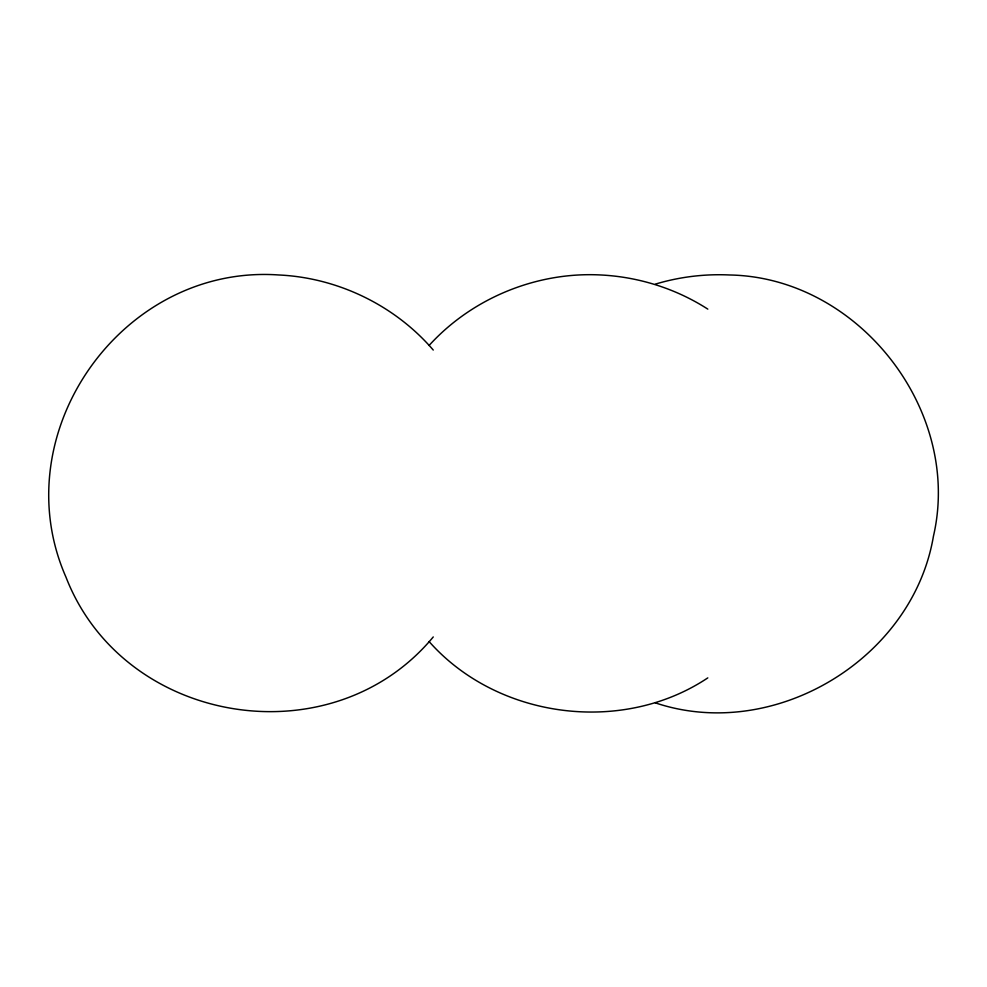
<?xml version="1.0" encoding="UTF-8"?>
<svg xmlns="http://www.w3.org/2000/svg" width="987" height="987" viewBox="0 0 987 987"><rect width="100%" height="100%" fill="white"/><g stroke="black" fill="none" stroke-linecap="round" stroke-linejoin="round"><path stroke-width="1.48" d="M433.256 636.948C331.694 759.459 123.609 725.507 66.006 577.222C2.714 433.416 122.092 263.862 278.827 274.978L278.865 274.978C337.69 277.692 394.886 305.353 433.256 350.052M429.086 345.462C472.168 298.049 536.879 271.561 600.824 274.978L600.861 274.978C638.663 276.878 675.959 288.636 707.802 309.116M707.802 677.884C622.02 735.081 497.374 718.77 429.086 641.538M655.343 284.133C679.327 276.903 704.521 273.794 729.541 274.978L729.578 274.978C858.53 277.31 962.51 410.53 933.443 536.188C912.63 659.353 773.783 742.582 655.343 702.867"/></g></svg>
